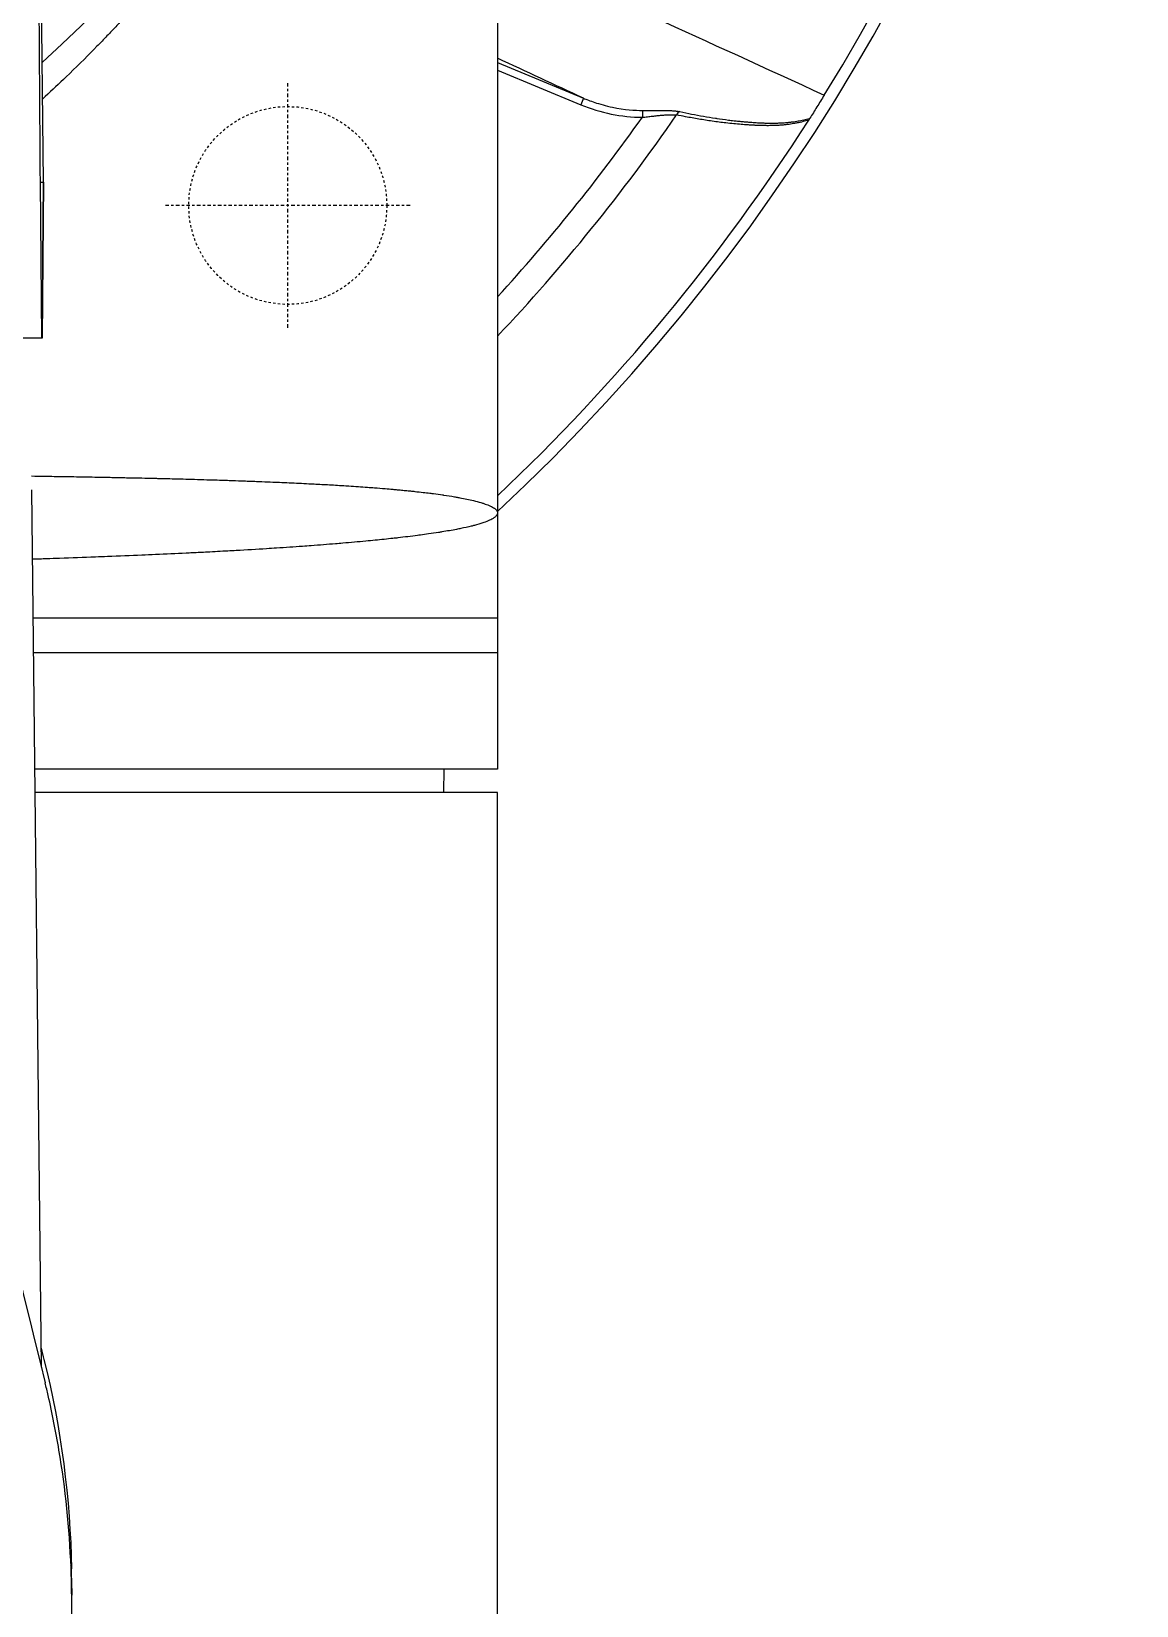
# Model space of a CAD drawing. Header units: millimetres. Extents: x 0 to 4378, y 0 to 2376.
# Drawn here: x 816.2 to 863.6, y 2056.3 to 2123.9 of the extents above; entities that cross this region are included whole.
import ezdxf

# ---------------------------------------------------------------- set-up
doc = ezdxf.new("R2010")
doc.units = ezdxf.units.MM
doc.header["$LTSCALE"] = 0.2
doc.linetypes.add('CENTER2', pattern=[1.125, 0.75, -0.125, 0.125, -0.125])
doc.linetypes.add('HIDDEN', pattern=[0.375, 0.25, -0.125])
doc.layers.add('02_Center Line', color=1, linetype='CENTER2')
doc.layers.add('03_Hidden Line', color=2, linetype='HIDDEN')

# ---------------------------------------------------------------- blocks, each defined once
blk = doc.blocks.new('A$Ce3085cef_1')
for p, q in [((59, 0), (59, -74.2)), ((39.525, -49.001), (39.136, -12.686)), ((59, -43.87), (62.686, -45.397)), ((59, -44.194), (62.572, -45.674)), ((62.686, -45.397), (62.572, -45.674)), ((65.214, -45.922), (65.213, -46.213)), ((39.372, -49), (39.432, -55.7)), ((39.372, -49), (39.525, -49.001)), ((39.467, -55.7), (39.525, -49.001)), ((39.525, -49.001), (39.467, -55.7)), ((39.467, -55.7), (-39.432, -55.7)), ((39.467, -55.7), (39.467, -55.7)), ((39.006, -62.2), (39.427, -99.859)), ((39.067, -67.7), (59, -67.7)), ((59, -69.2), (39.084, -69.2)), ((59, -74.2), (39.14, -74.2)), ((56.695, -75.2), (56.713, -74.2)), ((59, -75.2), (39.151, -75.2)), ((59, -148.4), (59, -75.2)), ((40.73, -109.37), (40.73, -109.531))]:
    blk.add_line(p, q)
for radius, start, end in [(86.413, 313.06048, 226.93952), (59, 311.98884, 228.01116), (85.907, 328.20478, 31.79522), (81.076, 316.69502, 325.33388), (79.927, 317.57619, 324.67687), (85.917, 313.37018, 327.36365)]:
    blk.add_arc((0, 0), radius, start, end)
for centre, major_axis, ratio, start_param, end_param in [((67.608, -38.023), (-1.196, 4.862), 0.9987, 2.996333, 2.996336), ((67.821, -13.501), (3.259, 32.678), 0.454648, 3.005146, 3.185185), ((66.872, -46.246), (0.06, 0.294), 0.73863, 0.527171, 1.264754), ((72.214, -46.522), (0.23, 0.343), 0.030296, 5.308026, 5.620116), ((39.724, -108.541), (1, 0.019), 0.706619, 6.28318, 6.500412), ((39.724, -108.541), (1, 0.019), 0.706619, 6.269913, 6.28318)]:
    blk.add_ellipse(centre, major_axis=major_axis, ratio=ratio, start_param=start_param, end_param=end_param)
for points, knots in [([(59, 0), (59, -0.121), (59, -0.244), (58.999, -0.366), (58.998, -0.488), (58.997, -0.61), (58.996, -0.732), (58.993, -0.977), (58.989, -1.22), (58.984, -1.463), (58.978, -1.713), (58.971, -1.962), (58.962, -2.211), (58.954, -2.448), (58.945, -2.685), (58.934, -2.92), (58.912, -3.408), (58.885, -3.892), (58.853, -4.372), (58.852, -4.381), (58.852, -4.39), (58.851, -4.399), (58.819, -4.875), (58.781, -5.349), (58.739, -5.819), (58.651, -6.793), (58.543, -7.753), (58.415, -8.696), (58.414, -8.701), (58.414, -8.705), (58.413, -8.709), (58.316, -9.423), (58.208, -10.128), (58.09, -10.824), (58.049, -11.068), (58.006, -11.312), (57.962, -11.554), (57.931, -11.726), (57.899, -11.897), (57.866, -12.067), (57.735, -12.757), (57.594, -13.438), (57.443, -14.108), (57.422, -14.203), (57.4, -14.298), (57.378, -14.393), (57.245, -14.973), (57.105, -15.546), (56.959, -16.111), (56.863, -16.483), (56.764, -16.851), (56.662, -17.215), (56.58, -17.508), (56.497, -17.798), (56.412, -18.086), (56.36, -18.265), (56.307, -18.443), (56.253, -18.62), (56.11, -19.091), (55.962, -19.557), (55.811, -20.016), (55.599, -20.659), (55.379, -21.291), (55.152, -21.911), (55.045, -22.204), (54.936, -22.494), (54.826, -22.781), (54.722, -23.053), (54.616, -23.323), (54.509, -23.591), (54.266, -24.198), (54.017, -24.793), (53.762, -25.377), (53.748, -25.411), (53.733, -25.445), (53.718, -25.479), (53.474, -26.035), (53.225, -26.579), (52.971, -27.114), (52.811, -27.452), (52.649, -27.786), (52.485, -28.116), (52.37, -28.346), (52.255, -28.574), (52.139, -28.8), (51.851, -29.361), (51.559, -29.91), (51.263, -30.446), (51.217, -30.528), (51.172, -30.61), (51.126, -30.691), (50.871, -31.148), (50.613, -31.596), (50.352, -32.035), (50.117, -32.432), (49.879, -32.822), (49.641, -33.204), (49.563, -33.329), (49.485, -33.452), (49.407, -33.575), (49.29, -33.758), (49.174, -33.94), (49.057, -34.12), (48.736, -34.613), (48.412, -35.094), (48.088, -35.563), (48.067, -35.593), (48.046, -35.623), (48.025, -35.653), (47.74, -36.063), (47.454, -36.463), (47.167, -36.853), (47.144, -36.885), (47.12, -36.917), (47.097, -36.949), (46.824, -37.32), (46.55, -37.682), (46.276, -38.036), (46.204, -38.13), (46.131, -38.224), (46.059, -38.316), (45.715, -38.755), (45.372, -39.181), (45.029, -39.594), (44.823, -39.843), (44.618, -40.087), (44.413, -40.326), (44.27, -40.493), (44.127, -40.658), (43.984, -40.821), (43.644, -41.21), (43.304, -41.587), (42.967, -41.952), (42.911, -42.013), (42.854, -42.074), (42.796, -42.137), (42.74, -42.197), (42.682, -42.26), (42.62, -42.325), (42.565, -42.384), (42.507, -42.445), (42.445, -42.51), (42.442, -42.514), (42.439, -42.517), (42.436, -42.52), (42.422, -42.535), (42.407, -42.551), (42.393, -42.566), (42.33, -42.632), (42.262, -42.704), (42.19, -42.779), (42.121, -42.85), (42.049, -42.925), (41.976, -43.001), (41.904, -43.075), (41.831, -43.15), (41.757, -43.225), (41.744, -43.238), (41.732, -43.251), (41.719, -43.263), (41.31, -43.681), (40.9, -44.086), (40.49, -44.479), (40.452, -44.516), (40.414, -44.553), (40.375, -44.589), (40.079, -44.872), (39.782, -45.149), (39.487, -45.42)], [0, 0, 0, 0, 0.0014582, 0.0014582, 0.0014582, 0.0029295, 0.0029295, 0.0029295, 0.0058987, 0.0058987, 0.0058987, 0.0089592, 0.0089592, 0.0089592, 0.0118693, 0.0118693, 0.0118693, 0.0178873, 0.0178873, 0.0178873, 0.017997, 0.017997, 0.017997, 0.0239681, 0.0239681, 0.0239681, 0.0363443, 0.0363443, 0.0363443, 0.0364008, 0.0364008, 0.0364008, 0.0457618, 0.0457618, 0.0457618, 0.0490535, 0.0490535, 0.0490535, 0.0513847, 0.0513847, 0.0513847, 0.0608221, 0.0608221, 0.0608221, 0.0621609, 0.0621609, 0.0621609, 0.0703585, 0.0703585, 0.0703585, 0.0757423, 0.0757423, 0.0757423, 0.0800603, 0.0800603, 0.0800603, 0.0827366, 0.0827366, 0.0827366, 0.0898577, 0.0898577, 0.0898577, 0.0998212, 0.0998212, 0.0998212, 0.1045193, 0.1045193, 0.1045193, 0.1089687, 0.1089687, 0.1089687, 0.1190636, 0.1190636, 0.1190636, 0.119652, 0.119652, 0.119652, 0.1292845, 0.1292845, 0.1292845, 0.1353798, 0.1353798, 0.1353798, 0.1396373, 0.1396373, 0.1396373, 0.1501983, 0.1501983, 0.1501983, 0.1518151, 0.1518151, 0.1518151, 0.1608855, 0.1608855, 0.1608855, 0.1690935, 0.1690935, 0.1690935, 0.1717653, 0.1717653, 0.1717653, 0.1757473, 0.1757473, 0.1757473, 0.1866814, 0.1866814, 0.1866814, 0.187386, 0.187386, 0.187386, 0.1969813, 0.1969813, 0.1969813, 0.1977672, 0.1977672, 0.1977672, 0.2069115, 0.2069115, 0.2069115, 0.2093349, 0.2093349, 0.2093349, 0.2208126, 0.2208126, 0.2208126, 0.2277152, 0.2277152, 0.2277152, 0.2325259, 0.2325259, 0.2325259, 0.244038, 0.244038, 0.244038, 0.2459654, 0.2459654, 0.2459654, 0.2478421, 0.2478421, 0.2478421, 0.2495275, 0.2495275, 0.2495275, 0.249613, 0.249613, 0.249613, 0.25, 0.25, 0.25, 0.2516476, 0.2516476, 0.2516476, 0.2532106, 0.2532106, 0.2532106, 0.2547284, 0.2547284, 0.2547284, 0.2549863, 0.2549863, 0.2549863, 0.2634289, 0.2634289, 0.2634289, 0.2642221, 0.2642221, 0.2642221, 0.2703423, 0.2703423, 0.2703423, 0.2703423]), ([(39.109, -12.781), (39.109, -12.789), (39.109, -12.796), (39.133, -15.954), (39.158, -19.103), (39.204, -25.191), (39.225, -28.13), (39.267, -33.899), (39.288, -36.729), (39.323, -41.801), (39.339, -44.043), (39.36, -47.19), (39.366, -48.095), (39.372, -49)], [0.2608409, 0.2608409, 0.2608409, 0.2608409, 0.2613208, 0.2613208, 0.4541563, 0.4541563, 0.6340543, 0.6340543, 0.8073484, 0.8073484, 0.944586, 0.944586, 1, 1, 1, 1]), ([(73.015, -45.263), (72.909, -45.435), (72.803, -45.605), (72.7, -45.772), (72.597, -45.939), (72.497, -46.101), (72.401, -46.256)], [-0.1213984, -0.1213984, -0.1213984, -0.1213984, -0.0607472, -0.0607472, -0.0607472, -0.0000244, -0.0000244, -0.0000244, -0.0000244]), ([(62.686, -45.397), (62.805, -45.446), (62.965, -45.509), (63.374, -45.645), (63.659, -45.725), (64.458, -45.892), (64.898, -45.919), (65.214, -45.921)], [0, 0, 0, 0, 0.25, 0.25, 0.5, 0.5, 0.9999999, 0.9999999, 0.9999999, 0.9999999]), ([(65.214, -45.921), (65.248, -45.922), (65.281, -45.922), (65.313, -45.922), (65.348, -45.922), (65.383, -45.922), (65.417, -45.922), (65.452, -45.922), (65.487, -45.922), (65.521, -45.922), (65.556, -45.922), (65.59, -45.922), (65.625, -45.922), (65.659, -45.921), (65.693, -45.921), (65.728, -45.921), (65.76, -45.921), (65.793, -45.92), (65.826, -45.92), (65.858, -45.92), (65.891, -45.92), (65.924, -45.92), (65.955, -45.92), (65.986, -45.92), (66.019, -45.92), (66.037, -45.92), (66.056, -45.92), (66.075, -45.92), (66.132, -45.92), (66.187, -45.92), (66.24, -45.921), (66.299, -45.922), (66.356, -45.924), (66.41, -45.926), (66.474, -45.929), (66.533, -45.932), (66.589, -45.937), (66.641, -45.942), (66.689, -45.948), (66.734, -45.955), (66.762, -45.959), (66.789, -45.964), (66.815, -45.97)], [0, 0, 0, 0, 0.056277, 0.056277, 0.056277, 0.116633, 0.116633, 0.116633, 0.178657, 0.178657, 0.178657, 0.241086, 0.241086, 0.241086, 0.302542, 0.302542, 0.302542, 0.360805, 0.360805, 0.360805, 0.416855, 0.416855, 0.416855, 0.469457, 0.469457, 0.469457, 0.5, 0.5, 0.5, 0.591428, 0.591428, 0.591428, 0.694988, 0.694988, 0.694988, 0.816827, 0.816827, 0.816827, 0.929794, 0.929794, 0.929794, 1, 1, 1, 1]), ([(65.213, -46.213), (65.285, -46.207), (65.359, -46.199), (65.504, -46.184), (65.576, -46.175), (65.716, -46.159), (65.785, -46.151), (65.918, -46.137), (65.982, -46.13), (66.106, -46.119), (66.166, -46.114), (66.278, -46.107), (66.331, -46.105), (66.431, -46.102), (66.479, -46.102), (66.567, -46.105), (66.608, -46.107), (66.659, -46.112), (66.671, -46.114), (66.683, -46.115)], [0, 0, 0, 0, 0.138562, 0.138562, 0.2725109, 0.2725109, 0.4011572, 0.4011572, 0.5244389, 0.5244389, 0.6433292, 0.6433292, 0.7548317, 0.7548317, 0.8627911, 0.8627911, 0.9661477, 0.9661477, 1, 1, 1, 1]), ([(72.352, -46.335), (72.272, -46.359), (72.191, -46.381), (72.11, -46.402), (72.025, -46.423), (71.939, -46.442), (71.852, -46.459), (71.804, -46.469), (71.755, -46.478), (71.706, -46.486), (71.618, -46.502), (71.53, -46.515), (71.44, -46.526), (71.417, -46.529), (71.394, -46.531), (71.371, -46.534), (71.346, -46.537), (71.319, -46.54), (71.292, -46.542), (71.263, -46.545), (71.233, -46.548), (71.204, -46.55), (71.173, -46.553), (71.142, -46.555), (71.113, -46.557), (71.082, -46.56), (71.053, -46.562), (71.028, -46.563), (70.987, -46.565), (70.944, -46.567), (70.901, -46.569), (70.831, -46.572), (70.757, -46.573), (70.68, -46.574), (70.61, -46.575), (70.537, -46.574), (70.462, -46.573), (70.455, -46.573), (70.448, -46.573), (70.441, -46.573), (70.394, -46.572), (70.345, -46.571), (70.295, -46.57), (70.244, -46.569), (70.192, -46.567), (70.139, -46.565), (70.085, -46.563), (70.03, -46.56), (69.976, -46.557), (69.917, -46.554), (69.859, -46.551), (69.802, -46.547), (69.777, -46.546), (69.751, -46.544), (69.726, -46.543), (69.637, -46.537), (69.547, -46.53), (69.457, -46.522), (69.242, -46.505), (69.023, -46.483), (68.8, -46.458), (68.608, -46.436), (68.412, -46.411), (68.213, -46.383), (68.023, -46.355), (67.829, -46.325), (67.632, -46.292), (67.445, -46.261), (67.255, -46.227), (67.063, -46.19), (66.937, -46.167), (66.811, -46.142), (66.683, -46.115)], [0.0000002, 0.0000002, 0.0000002, 0.0000002, 0.0476556, 0.0476556, 0.0476556, 0.0973183, 0.0973183, 0.0973183, 0.125, 0.125, 0.125, 0.1748511, 0.1748511, 0.1748511, 0.1875, 0.1875, 0.1875, 0.2015021, 0.2015021, 0.2015021, 0.2162423, 0.2162423, 0.2162423, 0.2322947, 0.2322947, 0.2322947, 0.25, 0.25, 0.25, 0.2795113, 0.2795113, 0.2795113, 0.3272557, 0.3272557, 0.3272557, 0.3710416, 0.3710416, 0.3710416, 0.375, 0.375, 0.375, 0.401947, 0.401947, 0.401947, 0.4290933, 0.4290933, 0.4290933, 0.4568841, 0.4568841, 0.4568841, 0.4866378, 0.4866378, 0.4866378, 0.5, 0.5, 0.5, 0.5477601, 0.5477601, 0.5477601, 0.6608201, 0.6608201, 0.6608201, 0.7584262, 0.7584262, 0.7584262, 0.8522322, 0.8522322, 0.8522322, 0.9417167, 0.9417167, 0.9417167, 1, 1, 1, 1]), ([(66.815, -45.97), (66.988, -46.007), (67.158, -46.042), (67.327, -46.075), (67.499, -46.109), (67.668, -46.14), (67.836, -46.17), (68.007, -46.2), (68.177, -46.228), (68.344, -46.253), (68.363, -46.256), (68.382, -46.259), (68.401, -46.262), (68.571, -46.287), (68.738, -46.311), (68.903, -46.331), (68.984, -46.342), (69.065, -46.351), (69.145, -46.36), (69.208, -46.367), (69.274, -46.374), (69.34, -46.381), (69.405, -46.388), (69.471, -46.394), (69.537, -46.4), (69.6, -46.406), (69.663, -46.411), (69.725, -46.416), (69.787, -46.421), (69.848, -46.426), (69.906, -46.43), (69.991, -46.436), (70.072, -46.441), (70.15, -46.446), (70.224, -46.45), (70.296, -46.454), (70.366, -46.457), (70.434, -46.459), (70.501, -46.461), (70.568, -46.463), (70.631, -46.464), (70.695, -46.465), (70.758, -46.465), (70.821, -46.465), (70.884, -46.465), (70.948, -46.463), (71.003, -46.462), (71.059, -46.46), (71.117, -46.457), (71.137, -46.456), (71.157, -46.455), (71.178, -46.454), (71.255, -46.45), (71.332, -46.445), (71.409, -46.438), (71.466, -46.432), (71.523, -46.427), (71.58, -46.42), (71.603, -46.417), (71.625, -46.414), (71.648, -46.411), (71.731, -46.4), (71.813, -46.388), (71.894, -46.373), (71.975, -46.359), (72.056, -46.343), (72.135, -46.325), (72.213, -46.307), (72.29, -46.287), (72.366, -46.266), (72.378, -46.263), (72.39, -46.259), (72.401, -46.256)], [0, 0, 0, 0, 0.0784847, 0.0784847, 0.0784847, 0.1585424, 0.1585424, 0.1585424, 0.2406751, 0.2406751, 0.2406751, 0.25, 0.25, 0.25, 0.3337441, 0.3337441, 0.3337441, 0.375, 0.375, 0.375, 0.4074622, 0.4074622, 0.4074622, 0.4392651, 0.4392651, 0.4392651, 0.4696325, 0.4696325, 0.4696325, 0.5, 0.5, 0.5, 0.5440557, 0.5440557, 0.5440557, 0.5857032, 0.5857032, 0.5857032, 0.6264476, 0.6264476, 0.6264476, 0.6657152, 0.6657152, 0.6657152, 0.7044426, 0.7044426, 0.7044426, 0.7381098, 0.7381098, 0.7381098, 0.75, 0.75, 0.75, 0.7949179, 0.7949179, 0.7949179, 0.828766, 0.828766, 0.828766, 0.8423676, 0.8423676, 0.8423676, 0.8923443, 0.8923443, 0.8923443, 0.9427104, 0.9427104, 0.9427104, 0.9922919, 0.9922919, 0.9922919, 1, 1, 1, 1]), ([(39, -61.611), (39.196, -61.614), (39.392, -61.617), (39.85, -61.624), (40.112, -61.628), (40.522, -61.635), (40.669, -61.637), (41.117, -61.645), (41.418, -61.65), (41.781, -61.657), (41.844, -61.658), (41.968, -61.661), (42.03, -61.662), (42.118, -61.664), (42.147, -61.664), (42.266, -61.667), (42.357, -61.668), (42.555, -61.672), (42.663, -61.674), (42.876, -61.679), (42.982, -61.681), (43.134, -61.684), (43.181, -61.685), (43.564, -61.693), (43.903, -61.701), (44.3, -61.71), (44.356, -61.711), (44.693, -61.719), (44.974, -61.726), (45.588, -61.742), (45.921, -61.751), (46.261, -61.761), (46.269, -61.761), (46.441, -61.767), (46.605, -61.771), (46.902, -61.781), (47.035, -61.785), (47.276, -61.793), (47.384, -61.796), (47.67, -61.806), (47.848, -61.812), (48.238, -61.826), (48.449, -61.834), (48.971, -61.854), (49.28, -61.866), (49.605, -61.88), (49.623, -61.881), (49.923, -61.894), (50.203, -61.907), (50.624, -61.927), (50.766, -61.934), (50.981, -61.945), (51.054, -61.948), (51.349, -61.964), (51.569, -61.975), (52.022, -62.001), (52.256, -62.015), (52.532, -62.033), (52.578, -62.036), (52.895, -62.057), (53.162, -62.075), (53.523, -62.102), (53.622, -62.109), (53.875, -62.129), (54.028, -62.141), (54.29, -62.163), (54.4, -62.173), (54.541, -62.185), (54.572, -62.188), (54.634, -62.194), (54.665, -62.197), (54.703, -62.2), (54.712, -62.201), (54.757, -62.205), (54.792, -62.208), (54.903, -62.219), (54.977, -62.226), (55.123, -62.24), (55.194, -62.248), (55.326, -62.261), (55.387, -62.268), (55.571, -62.287), (55.692, -62.301), (55.909, -62.326), (56.006, -62.338), (56.153, -62.356), (56.204, -62.363), (56.388, -62.386), (56.517, -62.404), (56.65, -62.423), (56.666, -62.425), (56.682, -62.428), (56.85, -62.452), (57.002, -62.476), (57.172, -62.505), (57.197, -62.509), (57.275, -62.523), (57.327, -62.532), (57.486, -62.562), (57.588, -62.582), (57.782, -62.623), (57.875, -62.645), (58.08, -62.695), (58.189, -62.724), (58.333, -62.767), (58.375, -62.78), (58.497, -62.821), (58.571, -62.848), (58.674, -62.892), (58.708, -62.908), (58.769, -62.94), (58.797, -62.955), (58.833, -62.978), (58.843, -62.985), (58.872, -63.005), (58.89, -63.018), (58.916, -63.041), (58.926, -63.05), (58.956, -63.082), (58.973, -63.106), (58.987, -63.136), (58.989, -63.142), (58.993, -63.154), (58.995, -63.159), (58.997, -63.17), (58.998, -63.176), (58.999, -63.186), (59, -63.19), (59, -63.196), (59, -63.198), (59, -63.2)], [0.7279817, 0.7279817, 0.7279817, 0.7279817, 0.7320289, 0.7320289, 0.7374297, 0.7374297, 0.7404536, 0.7404536, 0.7466289, 0.7466289, 0.7479034, 0.7479034, 0.7492698, 0.7492698, 0.75, 0.75, 0.7524681, 0.7524681, 0.7555299, 0.7555299, 0.7586167, 0.7586167, 0.7599799, 0.7599799, 0.7698225, 0.7698225, 0.7714515, 0.7714515, 0.7795271, 0.7795271, 0.7890209, 0.7890209, 0.7892428, 0.7892428, 0.7939229, 0.7939229, 0.7977128, 0.7977128, 0.8007925, 0.8007925, 0.8058847, 0.8058847, 0.8119618, 0.8119618, 0.8209024, 0.8209024, 0.8214338, 0.8214338, 0.8296548, 0.8296548, 0.8338864, 0.8338864, 0.8360889, 0.8360889, 0.8427513, 0.8427513, 0.8500036, 0.8500036, 0.8514377, 0.8514377, 0.8600265, 0.8600265, 0.8632984, 0.8632984, 0.8684772, 0.8684772, 0.8722986, 0.8722986, 0.8734066, 0.8734066, 0.8745972, 0.8745972, 0.875, 0.875, 0.8766584, 0.8766584, 0.8802451, 0.8802451, 0.8838662, 0.8838662, 0.8870584, 0.8870584, 0.8935654, 0.8935654, 0.8989855, 0.8989855, 0.9019284, 0.9019284, 0.9097258, 0.9097258, 0.9101366, 0.91073, 0.91073, 0.92067, 0.92067, 0.9223748, 0.9223748, 0.9261233, 0.9261233, 0.9338797, 0.9338797, 0.9416083, 0.9416083, 0.9520619, 0.9520619, 0.9566728, 0.9566728, 0.966138, 0.966138, 0.9713871, 0.9713871, 0.9764738, 0.9764738, 0.9786321, 0.9786321, 0.9829416, 0.9829416, 0.985812, 0.985812, 0.992934, 0.992934, 0.9948933, 0.9948933, 0.9964793, 0.9964793, 0.9982491, 0.9982491, 0.9993882, 0.9993882, 1, 1, 1, 1]), ([(59, -63.2), (59, -63.205), (59, -63.211), (58.999, -63.217), (58.999, -63.217), (58.998, -63.224), (58.997, -63.229), (58.993, -63.247), (58.988, -63.259), (58.97, -63.295), (58.952, -63.318), (58.905, -63.366), (58.875, -63.39), (58.804, -63.438), (58.762, -63.462), (58.645, -63.521), (58.562, -63.556), (58.434, -63.604), (58.399, -63.616), (58.257, -63.663), (58.139, -63.698), (57.963, -63.744), (57.918, -63.756), (57.735, -63.801), (57.587, -63.834), (57.367, -63.879), (57.305, -63.891), (57.047, -63.94), (56.838, -63.977), (56.566, -64.02), (56.519, -64.028), (56.331, -64.057), (56.185, -64.079), (55.925, -64.116), (55.813, -64.131), (55.652, -64.153), (55.606, -64.159), (55.295, -64.2), (55.017, -64.234), (54.655, -64.275), (54.585, -64.283), (54.267, -64.318), (54.01, -64.345), (53.613, -64.384), (53.479, -64.397), (53.027, -64.44), (52.698, -64.469), (52.255, -64.506), (52.152, -64.515), (51.712, -64.551), (51.364, -64.578), (50.882, -64.614), (50.757, -64.623), (50.272, -64.658), (49.902, -64.683), (49.379, -64.717), (49.235, -64.726), (48.668, -64.762), (48.234, -64.788), (47.667, -64.82), (47.546, -64.826), (47.137, -64.849), (46.844, -64.864), (46.337, -64.891), (46.127, -64.901), (45.821, -64.916), (45.728, -64.921), (45.205, -64.946), (44.768, -64.967), (44.13, -64.995), (43.934, -65.004), (43.257, -65.033), (42.767, -65.053), (42.096, -65.079), (41.921, -65.086), (41.24, -65.112), (40.727, -65.131), (40.024, -65.155), (39.842, -65.161), (39.454, -65.174), (39.247, -65.181), (39.039, -65.188)], [-0.00006369, -0.00006369, -0.00006369, -0.00006369, 0.0002749, 0.0002749, 0.00029662, 0.00029662, 0.00065685, 0.00065685, 0.00137732, 0.00137732, 0.00281827, 0.00281827, 0.00425922, 0.00425922, 0.00570016, 0.00570016, 0.00783713, 0.00783713, 0.00858206, 0.00858206, 0.01073937, 0.01073937, 0.01146394, 0.01146394, 0.01355714, 0.01355714, 0.01434579, 0.01434579, 0.016737, 0.016737, 0.01722762, 0.01722762, 0.01866853, 0.01866853, 0.0196979, 0.0196979, 0.02010944, 0.02010944, 0.02243826, 0.02243826, 0.02299122, 0.02299122, 0.0249203, 0.0249203, 0.02587297, 0.02587297, 0.02809219, 0.02809219, 0.02875467, 0.02875467, 0.03089929, 0.03089929, 0.03163635, 0.03163635, 0.03373459, 0.03373459, 0.03451799, 0.03451799, 0.03679202, 0.03679202, 0.03739959, 0.03739959, 0.03884037, 0.03884037, 0.0398437, 0.0398437, 0.04028115, 0.04028115, 0.04228828, 0.04228828, 0.04316269, 0.04316269, 0.04529937, 0.04529937, 0.0460442, 0.0460442, 0.04818518, 0.04818518, 0.04892569, 0.04892569, 0.04975857, 0.04975857, 0.04975857, 0.04975857]), ([(39.417, -99.052), (39.46, -99.213), (39.501, -99.375), (40.276, -102.499), (40.667, -105.514), (40.723, -108.522)], [6.124319, 6.124319, 6.124319, 6.124319, 6.193036, 6.193036, 7.452913, 7.452913, 7.452913, 7.452913]), ([(-0.001, -152.255), (1.55, -152.255), (3.1, -152.168), (6.162, -151.823), (7.671, -151.566), (10.132, -151.007), (11.101, -150.749), (13.315, -150.073), (14.542, -149.632), (16.414, -148.859), (17.081, -148.562), (22.363, -146.042), (26.478, -143.013), (30.782, -138.409), (31.596, -137.449), (32.746, -135.963), (33.124, -135.449), (34.269, -133.813), (34.983, -132.672), (35.964, -130.919), (36.279, -130.319), (37.229, -128.4), (37.799, -127.067), (38.419, -125.371), (38.541, -125.025), (38.777, -124.319), (38.892, -123.961), (39.111, -123.24), (39.215, -122.878), (39.549, -121.659), (39.753, -120.799), (40.11, -119.043), (40.261, -118.147), (40.422, -116.937), (40.459, -116.626), (40.557, -115.729), (40.608, -115.143), (40.678, -114.064), (40.701, -113.573), (40.717, -112.988), (40.719, -112.895), (40.723, -112.724), (40.724, -112.649), (40.727, -112.483), (40.728, -112.394), (40.729, -112.252), (40.729, -112.201), (40.73, -112.096), (40.73, -112.046), (40.731, -111.864), (40.731, -111.742), (40.73, -111.442), (40.73, -111.319), (40.73, -111.087), (40.73, -110.943), (40.73, -110.612), (40.731, -110.476), (40.731, -110.274), (40.731, -110.224), (40.731, -110.135), (40.731, -110.027), (40.73, -109.746), (40.729, -109.592), (40.725, -109.306), (40.722, -109.186), (40.718, -108.984), (40.716, -108.907), (40.71, -108.705), (40.705, -108.583), (40.635, -106.77), (40.464, -105.092), (40.053, -102.635), (39.899, -101.854), (39.679, -100.895), (39.636, -100.715), (39.592, -100.535)], [-65.723049, -65.723049, -65.723049, -65.723049, -62.031487, -62.031487, -58.338756, -58.338756, -55.879853, -55.879853, -52.598147, -52.598147, -50.727335, -50.727335, -37.463141, -37.463141, -34.099083, -34.099083, -32.353511, -32.353511, -28.594411, -28.594411, -26.668972, -26.668972, -22.482567, -22.482567, -21.407846, -21.407846, -20.305538, -20.305538, -19.195523, -19.195523, -16.579733, -16.579733, -13.871633, -13.871633, -12.933021, -12.933021, -11.170861, -11.170861, -9.691103, -9.691103, -9.409822, -9.409822, -9.177731, -9.177731, -8.904003, -8.904003, -8.749378, -8.749378, -8.584793, -8.584793, -8.151236, -8.151236, -7.849406, -7.849406, -7.58232, -7.58232, -7.395073, -7.395073, -7.305232, -7.305232, -7.25344, -7.25344, -7.185996, -7.185996, -7.134968, -7.134968, -7.10336, -7.10336, -7.05618, -7.05618, -6.401955, -6.401955, -6.095755, -6.095755, -6.024713, -6.024713, -6.024713, -6.024713]), ([(40.73, -109.37), (40.73, -109.235), (40.73, -109.101), (40.729, -108.966), (40.728, -108.821), (40.726, -108.676), (40.724, -108.531)], [0.035359, 0.035359, 0.035359, 0.035359, 0.5016036, 0.5016036, 0.5016036, 1, 1, 1, 1]), ([(40.725, -109.331), (40.727, -109.348), (40.729, -109.364), (40.73, -109.387), (40.73, -109.394), (40.73, -109.401)], [0.9207586, 0.9207586, 0.9207586, 0.9207586, 0.97691523, 0.97691523, 1, 1, 1, 1]), ([(40.73, -109.531), (40.73, -109.542), (40.73, -109.552), (40.73, -109.562), (40.73, -109.591), (40.73, -109.619), (40.73, -109.646)], [-0.22509501, -0.22509501, -0.22509501, -0.22509501, -0.22147277, -0.22147277, -0.22147277, -0.21117436, -0.21117436, -0.21117436, -0.21117436])]:
    blk.add_open_spline(points, degree=3, knots=knots)
for points in [[(59.149, -38.927), (63.309, -40.819), (67.931, -42.931), (73.015, -45.263)], [(62.686, -45.397), (61.458, -44.824), (60.229, -44.252), (59, -43.679)], [(31.947, -71.05), (34.731, -81.047), (37.271, -91.033), (39.592, -100.535)], [(40.73, -109.401), (40.73, -109.39), (40.73, -109.38), (40.73, -109.37)]]:
    blk.add_open_spline(points, degree=3)
at = {"layer": '02_Center Line'}
for p, q in [((50, -55.25), (50, -44.75)), ((55.25, -50), (44.75, -50))]:
    blk.add_line(p, q, dxfattribs=at)
at = {"layer": '03_Hidden Line', "ltscale": 0.2}
blk.add_circle((50, -50), 4.25, dxfattribs=at)

msp = doc.modelspace()

# ---------------------------------------------------------------- block references
msp.add_blockref('A$Ce3085cef_1', (777.219, 2166.397))

doc.saveas('drawing.dxf')
